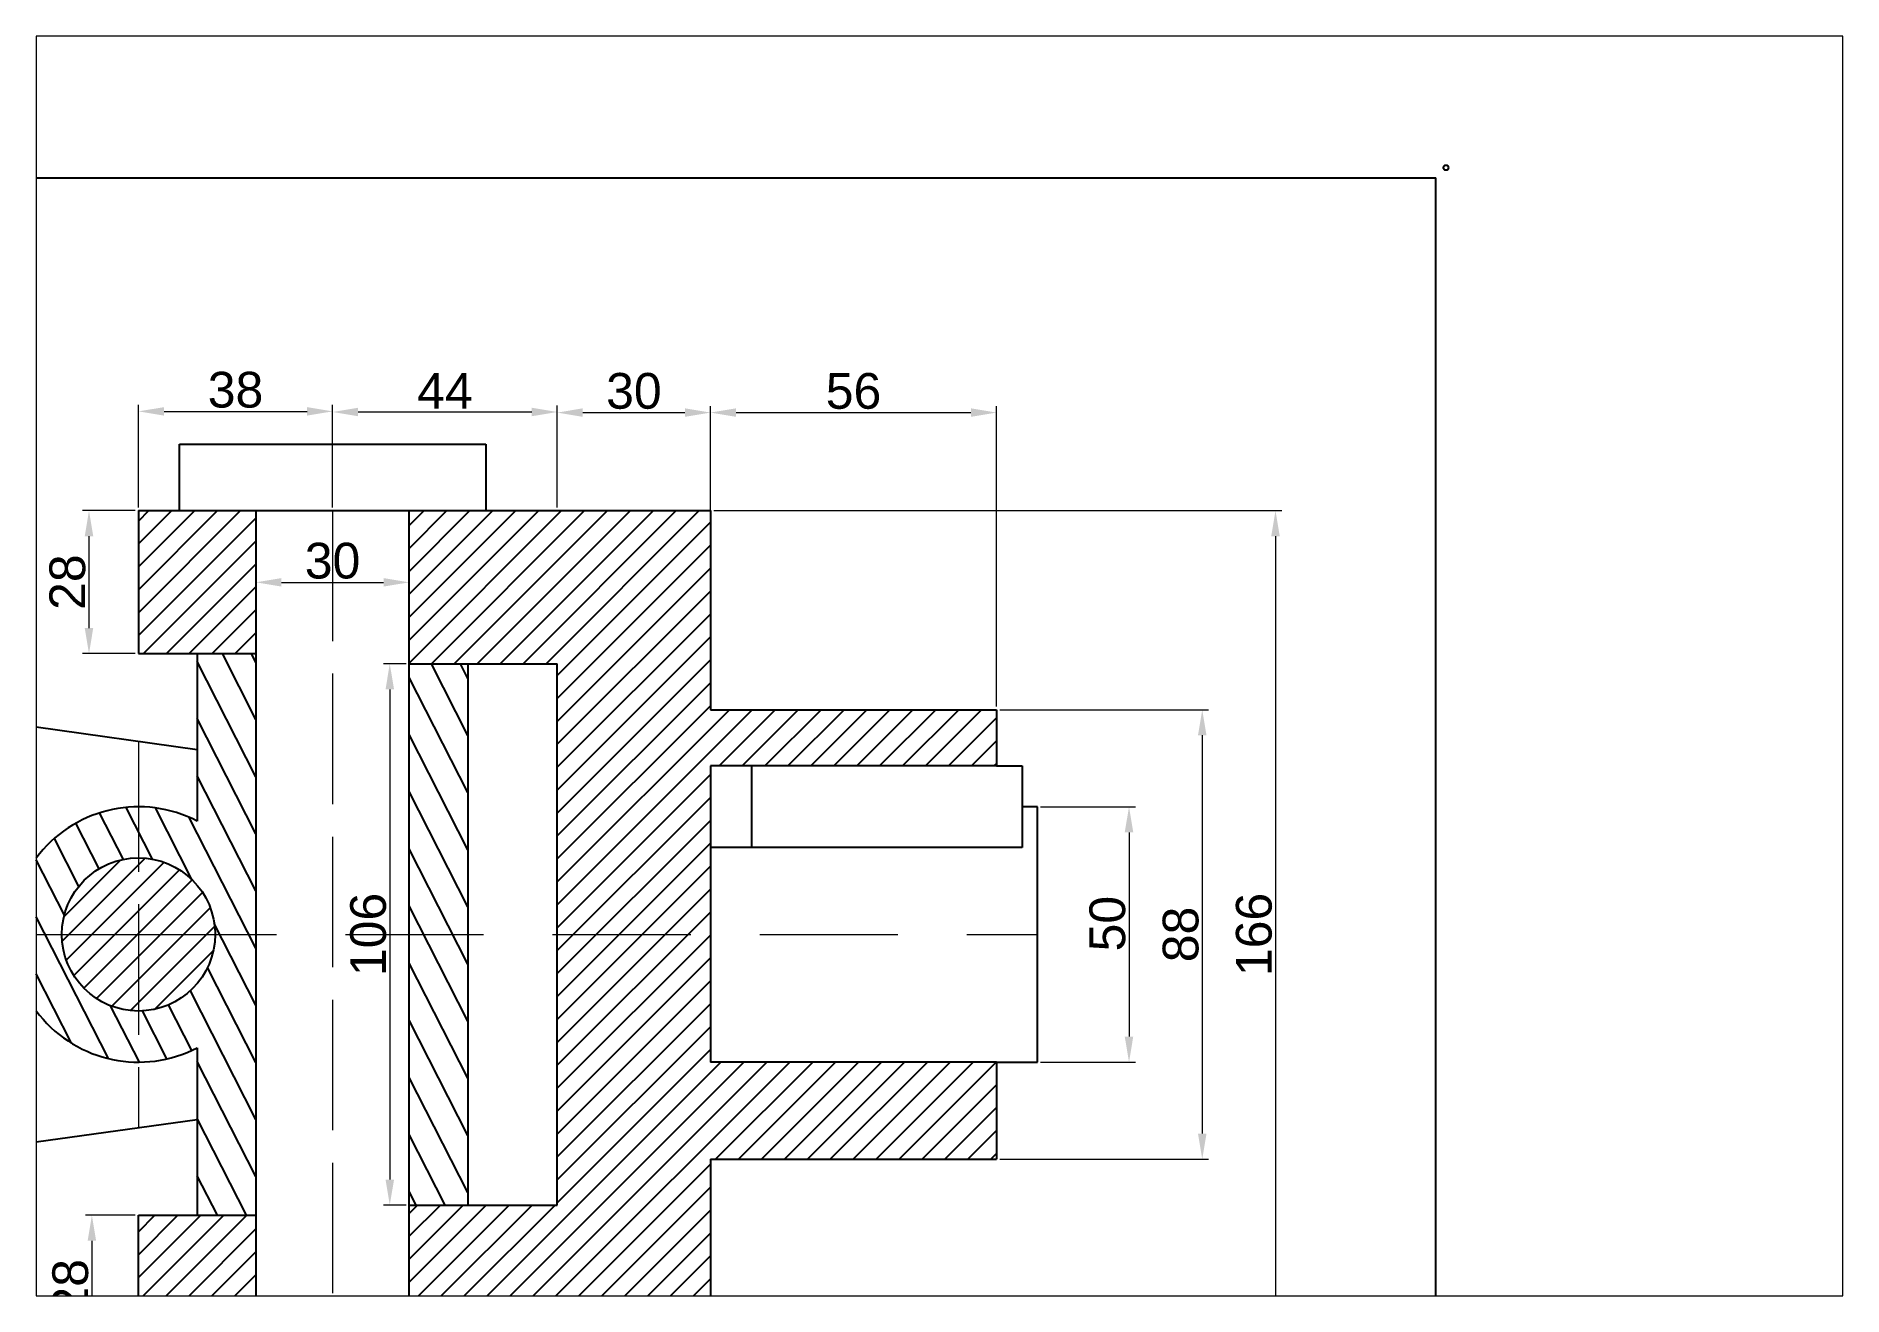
# Paper-space layout 'Layout1' of a CAD drawing. Header units: millimetres. Extents: x 7 to 249, y 13 to 182.
# The model-space entities are those that its viewports show. They can reach past a viewport. Long polylines and large blocks are cut down to what shows.
import ezdxf

# ---------------------------------------------------------------- set-up
doc = ezdxf.new("R2010")
doc.units = ezdxf.units.MM
doc.linetypes.add('ACAD_ISO02W100', pattern=[15, 12, -3])
doc.linetypes.add('DASHED', pattern=[19.05, 12.7, -6.35])
doc.styles.get("Standard").update_dxf_attribs({"font": 'arial.ttf'})
doc.dimstyles.new('ISO-25', dxfattribs={"dimtxt": 7, "dimasz": 5, "dimexe": 1.25, "dimexo": 0.625, "dimtad": 1, "dimdec": 1, "dimdsep": 46, "dimtxsty": 'Standard', "dimcen": 2.5, "dimadec": 0, "dimazin": 0, "dimtfac": 1, "dimtdec": 1, "dimtmove": 0, "dimatfit": 3, "dimfxl": 1, "dimlwd": 20, "dimlwe": 20, "dimarcsym": 0})
pattern_1 = [(45, (997.7498, 0), (-2.245064, 2.245064), [])]
pattern_2 = [(117, (997.75, 0), (-4.526313, -2.306272), [])]

# ---------------------------------------------------------------- blocks, each defined once
blk = doc.blocks.new('*D4')
at = {"color": 0, "lineweight": 20, "transparency": 16777216}
for p, q in [((-157.65, 203.27), (-167.97, 203.27)), ((-166.72, 198.27), (-166.72, 180.27)), ((-157.65, 175.27), (-167.97, 175.27))]:
    blk.add_line(p, q, dxfattribs=at)
at = {"color": 0, "transparency": 16777216}
for points in [[(-167.55, 198.27), (-165.89, 198.27), (-166.72, 203.27)], [(-167.55, 180.27), (-165.89, 180.27), (-166.72, 175.27)]]:
    blk.add_solid(points, dxfattribs=at)
at = {"layer": 'Defpoints', "color": 0, "transparency": 16777216}
for p in [(-157.03, 203.27), (-166.72, 175.27), (-157.03, 175.27)]:
    blk.add_point(p, dxfattribs=at)
at = {"color": 0, "transparency": 16777216, "insert": (-170.92, 189.27), "char_height": 7, "attachment_point": 5, "rotation": 90}
blk.add_mtext('28', dxfattribs=at)
blk = doc.blocks.new('*D5')
at = {"color": 0, "lineweight": 20, "transparency": 16777216}
for p, q in [((-157.03, 203.9), (-157.03, 223.96)), ((-119.03, 203.9), (-119.03, 223.96)), ((-152.03, 222.71), (-124.03, 222.71))]:
    blk.add_line(p, q, dxfattribs=at)
at = {"color": 0, "transparency": 16777216}
for points in [[(-152.03, 223.54), (-152.03, 221.88), (-157.03, 222.71)], [(-124.03, 223.54), (-124.03, 221.88), (-119.03, 222.71)]]:
    blk.add_solid(points, dxfattribs=at)
at = {"layer": 'Defpoints', "color": 0, "transparency": 16777216}
for p in [(-119.03, 222.71), (-157.03, 203.27), (-119.03, 203.27)]:
    blk.add_point(p, dxfattribs=at)
at = {"color": 0, "transparency": 16777216, "insert": (-138.03, 226.91), "char_height": 7, "attachment_point": 5}
blk.add_mtext('38', dxfattribs=at)
blk = doc.blocks.new('*D6')
at = {"color": 0, "lineweight": 20, "transparency": 16777216}
for p, q in [((-157.65, 65.27), (-167.4, 65.27)), ((-166.15, 60.27), (-166.15, 42.27)), ((-157.65, 37.27), (-167.4, 37.27))]:
    blk.add_line(p, q, dxfattribs=at)
at = {"color": 0, "transparency": 16777216}
for points in [[(-166.98, 60.27), (-165.32, 60.27), (-166.15, 65.27)], [(-166.98, 42.27), (-165.32, 42.27), (-166.15, 37.27)]]:
    blk.add_solid(points, dxfattribs=at)
at = {"layer": 'Defpoints', "color": 0, "transparency": 16777216}
for p in [(-157.03, 65.27), (-166.15, 37.27), (-157.03, 37.27)]:
    blk.add_point(p, dxfattribs=at)
at = {"color": 0, "transparency": 16777216, "insert": (-170.35, 51.27), "char_height": 7, "attachment_point": 5, "rotation": 90}
blk.add_mtext('28', dxfattribs=at)
blk = doc.blocks.new('*D8')
at = {"color": 0, "lineweight": 20, "transparency": 16777216}
for p, q in [((-44.4, 203.27), (66.84, 203.27)), ((65.59, 198.27), (65.59, 42.27)), ((-44.4, 37.27), (66.84, 37.27))]:
    blk.add_line(p, q, dxfattribs=at)
at = {"color": 0, "transparency": 16777216}
for points in [[(64.76, 198.27), (66.42, 198.27), (65.59, 203.27)], [(64.76, 42.27), (66.42, 42.27), (65.59, 37.27)]]:
    blk.add_solid(points, dxfattribs=at)
at = {"layer": 'Defpoints', "color": 0, "transparency": 16777216}
for p in [(-45.03, 203.27), (-45.03, 37.27), (65.59, 37.27)]:
    blk.add_point(p, dxfattribs=at)
at = {"color": 0, "transparency": 16777216, "insert": (61.39, 120.27), "char_height": 7, "attachment_point": 5, "rotation": 90}
blk.add_mtext('166', dxfattribs=at)
blk = doc.blocks.new('*D9')
at = {"color": 0, "lineweight": 20, "transparency": 16777216}
for p, q in [((11.6, 164.27), (52.5, 164.27)), ((51.25, 159.27), (51.25, 81.27)), ((11.6, 76.27), (52.5, 76.27))]:
    blk.add_line(p, q, dxfattribs=at)
at = {"color": 0, "transparency": 16777216}
for points in [[(50.41, 159.27), (52.08, 159.27), (51.25, 164.27)], [(50.41, 81.27), (52.08, 81.27), (51.25, 76.27)]]:
    blk.add_solid(points, dxfattribs=at)
at = {"layer": 'Defpoints', "color": 0, "transparency": 16777216}
for p in [(10.97, 164.27), (10.97, 76.27), (51.25, 76.27)]:
    blk.add_point(p, dxfattribs=at)
at = {"color": 0, "transparency": 16777216, "insert": (47.05, 120.27), "char_height": 7, "attachment_point": 5, "rotation": 90}
blk.add_mtext('88', dxfattribs=at)
blk = doc.blocks.new('*D10')
at = {"color": 0, "lineweight": 20, "transparency": 16777216}
for p, q in [((19.6, 145.27), (38.16, 145.27)), ((36.91, 140.27), (36.91, 100.27)), ((19.6, 95.27), (38.16, 95.27))]:
    blk.add_line(p, q, dxfattribs=at)
at = {"color": 0, "transparency": 16777216}
for points in [[(36.07, 140.27), (37.74, 140.27), (36.91, 145.27)], [(36.07, 100.27), (37.74, 100.27), (36.91, 95.27)]]:
    blk.add_solid(points, dxfattribs=at)
at = {"layer": 'Defpoints', "color": 0, "transparency": 16777216}
for p in [(18.97, 145.27), (18.97, 95.27), (36.91, 95.27)]:
    blk.add_point(p, dxfattribs=at)
at = {"color": 0, "transparency": 16777216, "insert": (32.71, 122.39), "char_height": 7, "attachment_point": 5, "rotation": 90}
blk.add_mtext('50', dxfattribs=at)
blk = doc.blocks.new('*D11')
at = {"color": 0, "lineweight": 20, "transparency": 16777216}
for p, q in [((-119.03, 203.9), (-119.03, 223.84)), ((-75.03, 203.9), (-75.03, 223.84)), ((-114.03, 222.59), (-80.03, 222.59))]:
    blk.add_line(p, q, dxfattribs=at)
at = {"color": 0, "transparency": 16777216}
for points in [[(-114.03, 223.42), (-114.03, 221.76), (-119.03, 222.59)], [(-80.03, 223.42), (-80.03, 221.76), (-75.03, 222.59)]]:
    blk.add_solid(points, dxfattribs=at)
at = {"layer": 'Defpoints', "color": 0, "transparency": 16777216}
for p in [(-75.03, 222.59), (-119.03, 203.27), (-75.03, 203.27)]:
    blk.add_point(p, dxfattribs=at)
at = {"color": 0, "transparency": 16777216, "insert": (-97.03, 226.72), "char_height": 7, "attachment_point": 5}
blk.add_mtext('44', dxfattribs=at)
blk = doc.blocks.new('*D12')
at = {"color": 0, "lineweight": 20, "transparency": 16777216}
for p, q in [((-75.03, 203.9), (-75.03, 223.72)), ((-45.03, 203.9), (-45.03, 223.72)), ((-70.03, 222.47), (-50.03, 222.47))]:
    blk.add_line(p, q, dxfattribs=at)
at = {"color": 0, "transparency": 16777216}
for points in [[(-70.03, 223.31), (-70.03, 221.64), (-75.03, 222.47)], [(-50.03, 223.31), (-50.03, 221.64), (-45.03, 222.47)]]:
    blk.add_solid(points, dxfattribs=at)
at = {"layer": 'Defpoints', "color": 0, "transparency": 16777216}
for p in [(-45.03, 222.47), (-75.03, 203.27), (-45.03, 203.27)]:
    blk.add_point(p, dxfattribs=at)
at = {"color": 0, "transparency": 16777216, "insert": (-60.03, 226.68), "char_height": 7, "attachment_point": 5}
blk.add_mtext('30', dxfattribs=at)
blk = doc.blocks.new('*D13')
at = {"color": 0, "lineweight": 20, "transparency": 16777216}
for p, q in [((-45.03, 164.9), (-45.03, 223.72)), ((10.97, 164.9), (10.97, 223.72)), ((-40.03, 222.47), (5.97, 222.47))]:
    blk.add_line(p, q, dxfattribs=at)
at = {"color": 0, "transparency": 16777216}
for points in [[(-40.03, 223.31), (-40.03, 221.64), (-45.03, 222.47)], [(5.97, 223.31), (5.97, 221.64), (10.97, 222.47)]]:
    blk.add_solid(points, dxfattribs=at)
at = {"layer": 'Defpoints', "color": 0, "transparency": 16777216}
for p in [(10.97, 222.47), (-45.03, 164.27), (10.97, 164.27)]:
    blk.add_point(p, dxfattribs=at)
at = {"color": 0, "transparency": 16777216, "insert": (-17.03, 226.67), "char_height": 7, "attachment_point": 5}
blk.add_mtext('56', dxfattribs=at)
blk = doc.blocks.new('*D14')
at = {"color": 0, "lineweight": 20, "transparency": 16777216}
for p, q in [((-134.03, 175.9), (-134.03, 190.48)), ((-129.03, 189.23), (-109.03, 189.23)), ((-104.03, 173.9), (-104.03, 190.48))]:
    blk.add_line(p, q, dxfattribs=at)
at = {"color": 0, "transparency": 16777216}
for points in [[(-129.03, 190.06), (-129.03, 188.4), (-134.03, 189.23)], [(-109.03, 190.06), (-109.03, 188.4), (-104.03, 189.23)]]:
    blk.add_solid(points, dxfattribs=at)
at = {"layer": 'Defpoints', "color": 0, "transparency": 16777216}
for p in [(-104.03, 189.23), (-134.03, 175.27), (-104.03, 173.27)]:
    blk.add_point(p, dxfattribs=at)
at = {"color": 0, "transparency": 16777216, "insert": (-119.03, 193.43), "char_height": 7, "attachment_point": 5}
blk.add_mtext('30', dxfattribs=at)
blk = doc.blocks.new('*D19')
at = {"color": 0, "lineweight": 20, "transparency": 16777216}
for p, q in [((-104.65, 173.27), (-109.08, 173.27)), ((-107.83, 168.27), (-107.83, 72.27)), ((-104.65, 67.27), (-109.08, 67.27))]:
    blk.add_line(p, q, dxfattribs=at)
at = {"color": 0, "transparency": 16777216}
for points in [[(-108.66, 168.27), (-106.99, 168.27), (-107.83, 173.27)], [(-108.66, 72.27), (-106.99, 72.27), (-107.83, 67.27)]]:
    blk.add_solid(points, dxfattribs=at)
at = {"layer": 'Defpoints', "color": 0, "transparency": 16777216}
for p in [(-104.03, 173.27), (-107.83, 67.27), (-104.03, 67.27)]:
    blk.add_point(p, dxfattribs=at)
at = {"color": 0, "transparency": 16777216, "insert": (-112.03, 120.27), "char_height": 7, "attachment_point": 5, "rotation": 90}
blk.add_mtext('106', dxfattribs=at)

msp = doc.modelspace()

# ---------------------------------------------------------------- hatches: boundary and pattern name
h = msp.add_hatch()
h.set_pattern_fill('ANSI31', color=256)
h.set_pattern_definition(pattern_1)
h.paths.add_polyline_path([(-157.03, 175.27), (-134.03, 175.27), (-134.03, 203.27), (-157.03, 203.27)])
h.paths.add_polyline_path([(-157.03, 65.27), (-157.03, 37.27), (-134.03, 37.27), (-134.03, 65.27)])
h = msp.add_hatch()
h.set_pattern_fill('ANSI31', color=256)
h.set_pattern_definition(pattern_1)
h.paths.add_polyline_path([(-45.03, 203.27), (-75.03, 203.27), (-104.03, 203.27), (-104.03, 173.27), (-92.53, 173.27), (-75.03, 173.27), (-75.03, 120.27), (-45.03, 120.27), (-45.03, 145.27), (-45.03, 153.27), (10.97, 153.27), (10.97, 164.27), (-45.03, 164.27)])
h.paths.add_polyline_path([(10.97, 95.27), (-45.03, 95.27), (-45.03, 120.27), (-75.03, 120.27), (-75.03, 67.27), (-104.03, 67.27), (-104.03, 37.27), (-75.03, 37.27), (-45.03, 37.27), (-45.03, 76.27), (10.97, 76.27)])
h = msp.add_hatch()
h.set_pattern_fill('ANSI31', color=256, scale=1.6, angle=72)
h.set_pattern_definition(pattern_2)
h.paths.add_polyline_path([(-134.03, 175.27), (-145.53, 175.27), (-145.53, 142.47, 0.120071), (-157.03, 145.27), (-157.03, 135.27, -0.414214), (-142.03, 120.27), (-134.03, 120.27)])
h.paths.add_polyline_path([(-134.03, 120.27), (-142.03, 120.27, -1), (-172.03, 120.27), (-182.03, 120.27, 0.562248), (-145.53, 98.07), (-145.53, 65.27), (-134.03, 65.27)])
h.paths.add_polyline_path([(-157.03, 135.27), (-157.03, 145.27, 0.414214), (-182.03, 120.27), (-172.03, 120.27, -0.414214)])
h = msp.add_hatch()
h.set_pattern_fill('ANSI31', color=256, scale=1.6, angle=72)
h.set_pattern_definition(pattern_2)
h.paths.add_polyline_path([(-92.53, 173.27), (-104.03, 173.27), (-104.03, 120.27), (-92.53, 120.27)])
h.paths.add_polyline_path([(-92.53, 120.27), (-104.03, 120.27), (-104.03, 67.27), (-92.53, 67.27)])
edge = h.paths.add_edge_path()
edge.add_line((-144.03, 24.27), (-144.03, 37.27))
h = msp.add_hatch()
h.set_pattern_fill('ANSI31', color=256)
h.set_pattern_definition(pattern_1)
h.paths.add_polyline_path([(-142.03, 120.27), (-157.03, 120.27), (-172.03, 120.27, 1)])
h.paths.add_polyline_path([(-157.03, 135.27), (-157.03, 120.27), (-142.03, 120.27, 0.414214)])
h.paths.add_polyline_path([(-157.03, 135.27, 0.414214), (-172.03, 120.27), (-157.03, 120.27)])

# ---------------------------------------------------------------- linework, layer by layer
for p, q in [((-569.37, 268.44), (96.96, 268.44)), ((96.96, -202.7), (96.96, 268.44)), ((-149.03, 203.27), (-149.03, 216.27)), ((-149.03, 216.27), (-89.03, 216.27)), ((-89.03, 216.27), (-89.03, 203.27)), ((-157.03, 203.27), (-119.03, 203.27)), ((-157.03, 203.27), (-145.53, 203.27)), ((-157.03, 203.27), (-157.03, 175.27)), ((-134.03, 203.27), (-134.03, 37.27)), ((-119.03, 203.27), (-75.03, 203.27)), ((-104.03, 37.27), (-104.03, 203.27)), ((-75.03, 203.27), (-45.03, 203.27)), ((-45.03, 203.27), (-45.03, 164.27)), ((-157.03, 175.27), (-134.03, 175.27)), ((-145.53, 175.27), (-145.53, 142.47)), ((-104.03, 173.27), (-75.03, 173.27)), ((-104.03, 173.27), (-92.53, 173.27)), ((-92.53, 173.27), (-92.53, 67.27)), ((-75.03, 67.27), (-75.03, 173.27)), ((-201.03, 164.27), (-145.53, 156.49)), ((-45.03, 164.27), (10.97, 164.27)), ((10.97, 164.27), (10.97, 153.27)), ((10.97, 153.27), (-45.03, 153.27)), ((-45.03, 153.27), (-45.03, 145.27)), ((-37.03, 153.27), (-37.03, 137.27)), ((10.97, 153.27), (15.97, 153.27)), ((15.97, 153.27), (15.97, 137.27)), ((-45.03, 145.27), (-45.03, 95.27)), ((18.97, 145.27), (15.97, 145.27)), ((18.97, 95.27), (18.97, 145.27)), ((10.97, 137.27), (-45.03, 137.27)), ((15.97, 137.27), (10.97, 137.27)), ((-157.03, 120.27), (-157.03, 120.27)), ((-145.53, 98.07), (-145.53, 65.27)), ((10.97, 95.27), (-45.03, 95.27)), ((10.97, 95.27), (10.97, 76.27)), ((10.97, 95.27), (18.97, 95.27)), ((-201.03, 76.27), (-145.53, 84.05)), ((-45.03, 76.27), (10.97, 76.27)), ((-45.03, 76.27), (-45.03, 37.27)), ((-104.03, 67.27), (-75.03, 67.27)), ((-157.03, 37.27), (-157.03, 65.27)), ((-157.03, 65.27), (-134.03, 65.27))]:
    msp.add_line(p, q)
at = {"linetype": 'ACAD_ISO02W100', "lineweight": 20}
for p, q in [((-119.03, 203.27), (-119.03, 18.27)), ((-157.03, 158.1), (-157.03, 82.44))]:
    msp.add_line(p, q, dxfattribs=at)
at = {"linetype": 'DASHED', "lineweight": 20}
for p, q in [((-287.03, 120.27), (-157.03, 120.27)), ((-157.03, 120.27), (18.97, 120.27))]:
    msp.add_line(p, q, dxfattribs=at)
for centre, radius in [((98.96, 270.44), 0.5), ((-157.03, 120.27), 15), ((-157.03, 120.27), 15)]:
    msp.add_circle(centre, radius)
msp.add_arc((-157.03, 120.27), 25, 62.6129, 297.3871)

# ---------------------------------------------------------------- dimensions: what is measured, and where the dimension line sits
for base, p1, p2, picture, middle in [((-119.03, 222.71), (-157.03, 203.27), (-119.03, 203.27), '*D5', (-138.03, 222.71)), ((-75.03, 222.59), (-119.03, 203.27), (-75.03, 203.27), '*D11', (-97.03, 222.59)), ((-45.03, 222.47), (-75.03, 203.27), (-45.03, 203.27), '*D12', (-60.03, 222.47)), ((10.97, 222.47), (-45.03, 164.27), (10.97, 164.27), '*D13', (-17.03, 222.47))]:
    dim = msp.add_linear_dim(base=base, p1=p1, p2=p2, dimstyle='ISO-25')
    dim.commit()
    dim.dimension.update_dxf_attribs({"geometry": picture, "text_midpoint": middle, "dimtype": 160})
for base, p1, p2, picture, middle in [((-166.72, 175.27), (-157.03, 203.27), (-157.03, 175.27), '*D4', (-170.92, 189.27)), ((-107.83, 67.27), (-104.03, 173.27), (-104.03, 67.27), '*D19', (-112.03, 120.27)), ((-166.15, 37.27), (-157.03, 65.27), (-157.03, 37.27), '*D6', (-170.35, 51.27))]:
    dim = msp.add_linear_dim(base=base, p1=p1, p2=p2, angle=90, dimstyle='ISO-25')
    dim.commit()
    dim.dimension.update_dxf_attribs({"geometry": picture, "text_midpoint": middle})
for base, p1, p2, picture, middle in [((65.59, 37.27), (-45.03, 203.27), (-45.03, 37.27), '*D8', (65.59, 120.27)), ((51.25, 76.27), (10.97, 164.27), (10.97, 76.27), '*D9', (51.25, 120.27)), ((36.91, 95.27), (18.97, 145.27), (18.97, 95.27), '*D10', (36.91, 122.39))]:
    dim = msp.add_linear_dim(base=base, p1=p1, p2=p2, angle=90, dimstyle='ISO-25')
    dim.commit()
    dim.dimension.update_dxf_attribs({"geometry": picture, "text_midpoint": middle, "dimtype": 160})
dim = msp.add_linear_dim(base=(-104.03, 189.23), p1=(-134.03, 175.27), p2=(-104.03, 173.27), dimstyle='ISO-25')
dim.commit()
dim.dimension.update_dxf_attribs({"geometry": '*D14', "text_midpoint": (-119.03, 193.43)})

psp = doc.layouts.get("Layout1")

# ---------------------------------------------------------------- viewports
at = {"layer": '0'}
psp.add_viewport(center=(128.19, 97.15), size=(242.48, 169.1112), view_center_point=(-0.19, 172.85), view_height=246.7097, dxfattribs=at)

doc.saveas('drawing.dxf')
